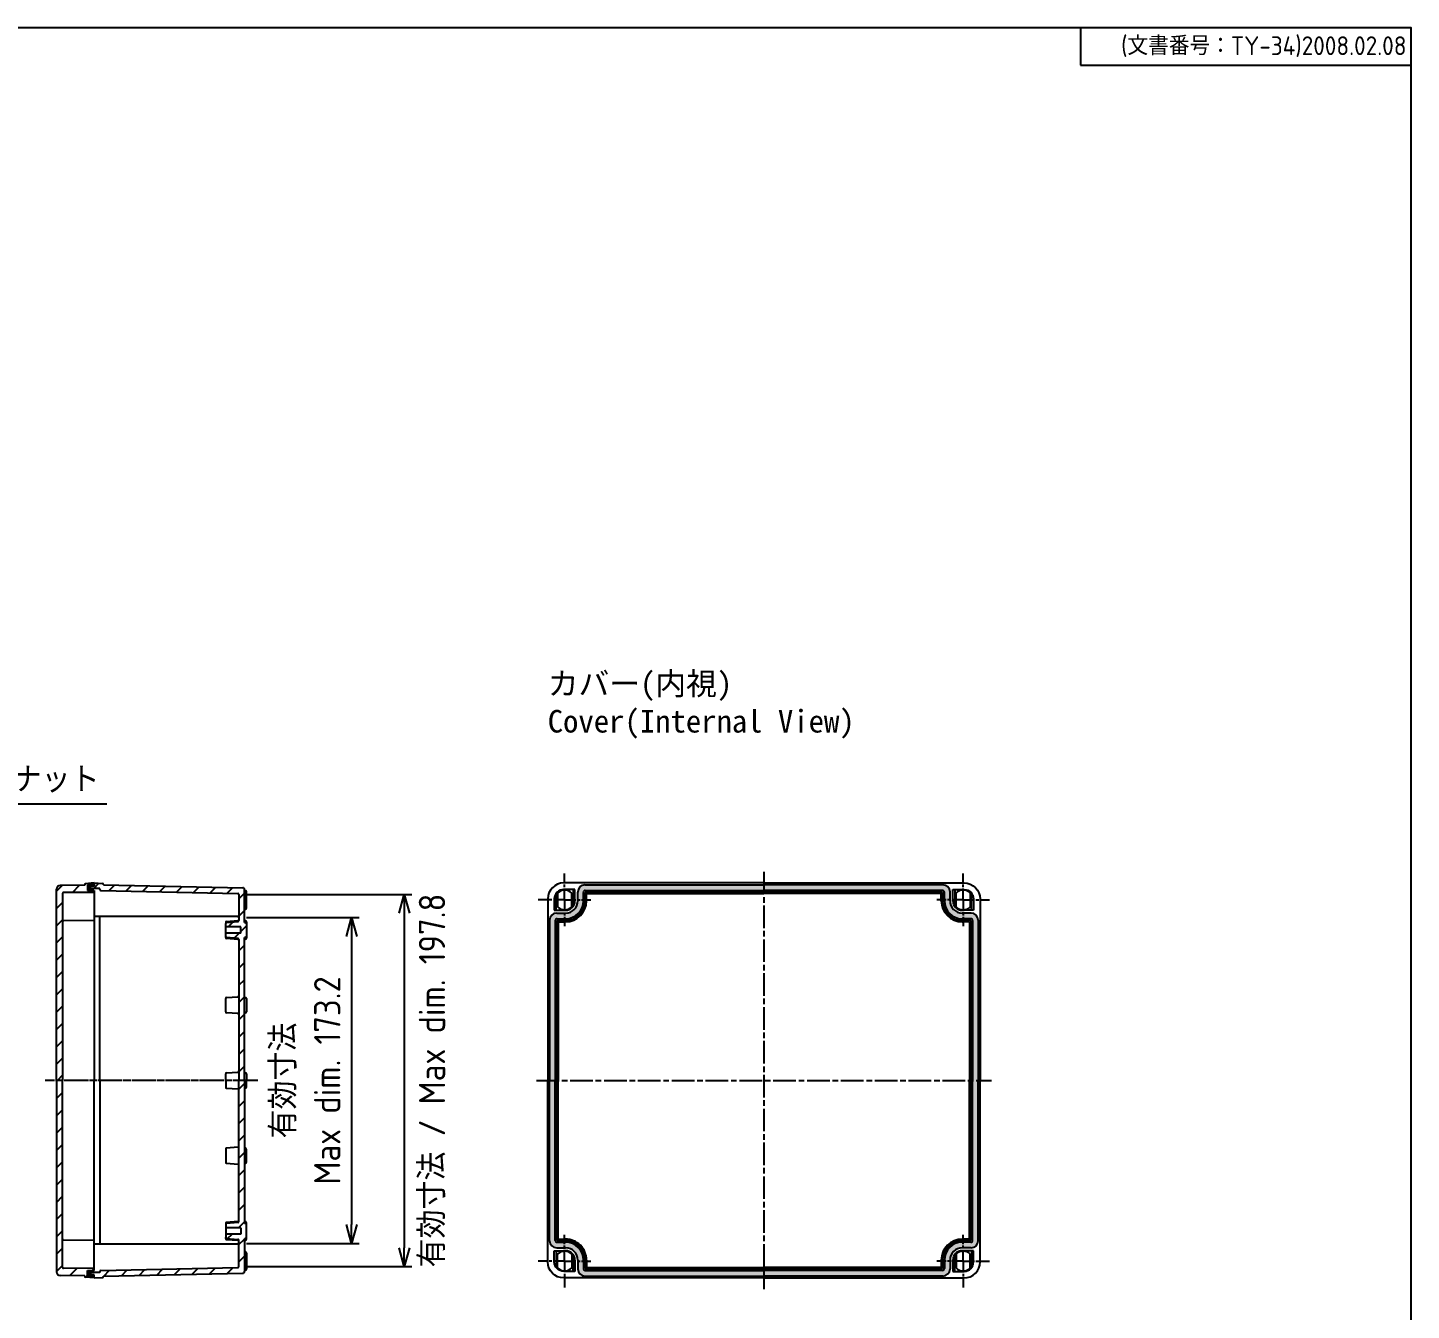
# Model space of a CAD drawing. Header units: millimetres. Extents: x 0 to 3249, y 0 to 1120.
# Drawn here: x 2513 to 3249, y 438 to 1120 of the extents above; entities that cross this region are included whole.
import ezdxf

# ---------------------------------------------------------------- set-up
doc = ezdxf.new("R2010")
doc.units = ezdxf.units.MM
doc.linetypes.add('AM_ISO08W050', pattern=[18, 12, -1.5, 3, -1.5])
doc.linetypes.add('AM_ISO08W050x2', pattern=[9, 6, -0.75, 1.5, -0.75])
for name, color, linetype, lineweight in [('AM_5', 3, 'Continuous', 25), ('AM_7', 4, 'AM_ISO08W050', 25), ('AM_8', 1, 'Continuous', 25), ('ｶﾞｽｹｯﾄ', 5, 'Continuous', 25), ('ﾄｯﾌﾟｶﾊﾞｰ', 7, 'Continuous', 25), ('ﾎﾞﾃﾞｨｰ', 2, 'Continuous', 25)]:
    doc.layers.add(name, color=color, linetype=linetype, lineweight=lineweight)
doc.styles.get("Standard").update_dxf_attribs({"font": 'ISOCP.SHX', "bigfont": 'EXTFONT.SHX'})
doc.dimstyles.new('AM_ISO$0', dxfattribs={"dimtxt": 3.5, "dimasz": 2.5, "dimexe": 1, "dimexo": 1, "dimgap": 1.5, "dimtad": 1, "dimdsep": 46, "dimtxsty": 'Standard', "dimblk": 'OPEN30', "dimcen": 0, "dimclrd": 3, "dimclre": 3, "dimclrt": 2, "dimadec": 0, "dimazin": 2, "dimtp": 0.1, "dimtm": 0.1, "dimtfac": 0.71, "dimtmove": 0, "dimatfit": 3, "dimldrblk": 'OPEN30', "dimfxl": 0, "dimlwd": -1, "dimlwe": -1, "dimarcsym": 0})
doc.dimstyles.new('AM_ISO$3', dxfattribs={"dimtxt": 3.5, "dimasz": 2.5, "dimexe": 1, "dimexo": 1, "dimgap": 1.5, "dimtad": 1, "dimtoh": 1, "dimdsep": 46, "dimtxsty": 'Standard', "dimblk": 'OPEN30', "dimcen": 0, "dimclrd": 3, "dimclre": 3, "dimclrt": 2, "dimadec": 0, "dimazin": 2, "dimtp": 0.1, "dimtm": 0.1, "dimtfac": 0.71, "dimtofl": 0, "dimtmove": 0, "dimatfit": 0, "dimldrblk": 'OPEN30', "dimfxl": 0, "dimlwd": -1, "dimlwe": -1, "dimarcsym": 0})
pattern_1 = [(45, (-0.2999999999997272, -19.99999999998715), (-4.59619407771256, 4.59619407771256), [])]

# ---------------------------------------------------------------- blocks, each defined once
blk = doc.blocks.new('_Open30')
at = {"color": 0, "linetype": 'ByBlock', "lineweight": -2}
for p, q in [((-1, 0.26794919), (0, 0)), ((0, 0), (-1, -0.26794919)), ((0, 0), (-1, 0))]:
    blk.add_line(p, q, dxfattribs=at)
blk = doc.blocks.new('*D70')
at = {"layer": 'AM_5', "color": 3, "transparency": 16777216}
for p, q in [((2629.300000000004, 646.8585850114262), (2689.300000000007, 646.8585850114262)), ((2685.300000000007, 636.8585850114262), (2685.300000000007, 483.6585850114211)), ((2629.300000000052, 473.6585850114211), (2689.300000000007, 473.6585850114211))]:
    blk.add_line(p, q, dxfattribs=at)
at = {"layer": 'Defpoints', "color": 0, "transparency": 16777216}
for p in [(2625.300000000004, 646.8585850114262), (2625.300000000052, 473.6585850114211), (2685.300000000007, 473.6585850114211)]:
    blk.add_point(p, dxfattribs=at)
at = {"layer": 'AM_5', "color": 3, "transparency": 16777216, "xscale": 10, "yscale": 10, "zscale": 10}
for p, rotation in [((2685.300000000007, 646.8585850114262), 90), ((2685.300000000007, 473.6585850114211), 270)]:
    blk.add_blockref('_Open30', p, dxfattribs=dict(at, rotation=rotation))
at = {"layer": 'AM_5', "color": 2, "transparency": 16777216, "insert": (2660.631955380584, 560.2585850114228), "char_height": 14, "attachment_point": 5, "rotation": 90}
blk.add_mtext('有効寸法\\PMax dim. 173.2', dxfattribs=at)
blk = doc.blocks.new('*D71')
at = {"layer": 'AM_5', "color": 3, "transparency": 16777216}
for p, q in [((2629.300000000005, 659.1800897730678), (2717.300000000009, 659.1800897730678)), ((2713.300000000009, 649.1800897730678), (2713.300000000009, 471.3370802497794)), ((2629.300000000059, 461.3370802497794), (2717.300000000009, 461.3370802497794))]:
    blk.add_line(p, q, dxfattribs=at)
at = {"layer": 'Defpoints', "color": 0, "transparency": 16777216}
for p in [(2625.300000000005, 659.1800897730678), (2625.300000000059, 461.3370802497794), (2713.300000000009, 461.3370802497794)]:
    blk.add_point(p, dxfattribs=at)
at = {"layer": 'AM_5', "color": 3, "transparency": 16777216, "xscale": 10, "yscale": 10, "zscale": 10}
for p, rotation in [((2713.300000000009, 659.1800897730678), 90), ((2713.300000000009, 461.3370802497794), 270)]:
    blk.add_blockref('_Open30', p, dxfattribs=dict(at, rotation=rotation))
at = {"layer": 'AM_5', "color": 2, "transparency": 16777216, "insert": (2728.08524935032, 560.2585088647885), "char_height": 14, "attachment_point": 5, "rotation": 90}
blk.add_mtext('有効寸法 / Max dim. 197.8', dxfattribs=at)
blk = doc.blocks.new('*D73')
at = {"layer": 'AM_5', "color": 3, "transparency": 16777216}
for p, q in [((2348.864126256206, 650.88994477084), (2378.41014086189, 707.2585850113971)), ((2378.41014086189, 707.2585850113971), (2554.976807528556, 707.2585850113971))]:
    blk.add_line(p, q, dxfattribs=at)
at = {"layer": 'Defpoints', "color": 0, "transparency": 16777216}
for p in [(2344.221641825715, 642.0328945670392), (2342.364648053521, 638.4900744855238)]:
    blk.add_point(p, dxfattribs=at)
at = {"layer": 'AM_5', "color": 3, "transparency": 16777216, "xscale": 10, "yscale": 10, "zscale": 10, "rotation": 242.3384065865701}
blk.add_blockref('_Open30', (2344.221641825715, 642.0328945670392), dxfattribs=at)
at = {"layer": 'AM_5', "color": 2, "transparency": 16777216, "insert": (2469.693474195225, 720.2585850113971), "char_height": 14, "attachment_point": 5}
blk.add_mtext('4-M4インサートナット', dxfattribs=at)
blk = doc.blocks.new('TK-A3')
for p, q in [((359, 280), (359, 275)), ((359, 275), (403, 275))]:
    blk.add_line(p, q)
blk.add_lwpolyline([(0, 0), (403, 0), (403, 280), (0, 280.0000000000001)], close=True)
at = {"insert": (402.3592953827349, 276.108542987227), "char_height": 2.5, "width": 43.07840397728299, "attachment_point": 9}
blk.add_mtext('(文書番号：TY-34)2008.02.08', dxfattribs=at)

msp = doc.modelspace()

# ---------------------------------------------------------------- hatches: boundary and pattern name
at = {"layer": 'AM_8'}
h = msp.add_hatch(dxfattribs=at)
h.set_pattern_fill('_U', color=256, scale=6.5, angle=45, style=0, pattern_type=0)
h.set_pattern_definition(pattern_1)
edge = h.paths.add_edge_path()
edge.add_line((2531.500000000003, 560.2585850114262), (2528.300000000003, 560.2585850113946))
edge.add_line((2528.300000000003, 560.2585850113946), (2528.300000000003, 661.9600840496624))
edge.add_arc((2530.300000000003, 661.9600840496624), 2, 90.43386892692058, 180, ccw=False)
edge.add_line((2530.284855262148, 663.9600267080692), (2543.299999999532, 664.05858501141))
edge.add_line((2543.299999999532, 664.05858501141), (2543.300000000751, 664.3566135914273))
edge.add_arc((2543.800000000751, 664.3566135893823), 0.4999999999995453, 95.07960785965929, 179.9999997656604, ccw=False)
edge.add_line((2543.755730105612, 664.8546499097284), (2548.300000000004, 665.2585850114265))
edge.add_line((2548.300000000004, 665.2585850114265), (2548.300000000003, 664.2585850114107))
edge.add_line((2548.300000000003, 664.2585850114107), (2544.799999999062, 664.2585850114101))
edge.add_line((2544.799999999062, 664.2585850114101), (2544.799999999532, 661.2585850114265))
edge.add_line((2544.799999999532, 661.2585850114265), (2548.300000000003, 661.2585850114265))
edge.add_line((2548.300000000003, 661.2585850114265), (2548.300000000003, 660.2585850114265))
edge.add_line((2548.300000000003, 660.2585850114265), (2531.996213815539, 660.1351231877621))
edge.add_arc((2532.000000000003, 659.6351375231604), 0.4999999999999937, 90.43386892694666, 180)
edge.add_line((2531.500000000003, 659.6351375231604), (2531.500000000003, 560.2585850114262))
h = msp.add_hatch(dxfattribs=at)
h.set_pattern_fill('_U', color=256, scale=6.5, angle=45, style=0, pattern_type=0)
h.set_pattern_definition(pattern_1)
edge = h.paths.add_edge_path()
edge.add_line((2625.300000000003, 560.258585011426), (2625.300000000003, 635.2930254097259))
edge.add_arc((2624.800000000004, 635.2930254097262), 0.4999999999990905, 359.999999999974, 445.9143832201458)
edge.add_line((2624.835623524997, 635.7917547596408), (2618.764376475009, 636.2254152632112))
edge.add_arc((2618.800000000002, 636.7241446131254), 0.4999999999987986, 179.9999999998176, 265.914383220143, ccw=False)
edge.add_line((2618.300000000003, 636.724144613127), (2618.300000000003, 638.5585850114262))
edge.add_line((2618.300000000003, 638.5585850114262), (2626.300000000003, 638.5585850114262))
edge.add_line((2626.300000000003, 638.5585850114262), (2626.300000000003, 641.9585850114263))
edge.add_line((2626.300000000003, 641.9585850114263), (2618.300000000003, 641.9585850114263))
edge.add_line((2618.300000000003, 641.9585850114263), (2618.300000000003, 643.7930254097204))
edge.add_arc((2618.800000000012, 643.7930254097176), 0.5000000000086402, 94.0856167809244, 179.9999999996873, ccw=False)
edge.add_line((2618.764376475009, 644.2917547596412), (2624.835623524997, 644.7254152632113))
edge.add_arc((2624.799999999999, 645.2241446131314), 0.500000000005084, 274.0856167804325, 359.9999999994919)
edge.add_line((2625.300000000004, 645.224144613127), (2625.300000000003, 659.1800897730676))
edge.add_arc((2624.800000000003, 659.1800897730676), 0.5, 0, 88.76136532909692)
edge.add_line((2624.810808284702, 659.6799729403996), (2551.789191715303, 661.2588187040521))
edge.add_arc((2551.800000000002, 661.7587018713832), 0.4999999999990535, 179.9999999998567, 268.76136532919884, ccw=False)
edge.add_line((2551.300000000002, 661.7587018713845), (2551.300000000003, 662.3585850114099))
edge.add_line((2551.300000000003, 662.3585850114099), (2546.300000000003, 662.3585850114264))
edge.add_line((2546.300000000003, 662.3585850114264), (2546.300000000003, 663.5585850114267))
edge.add_line((2546.300000000003, 663.5585850114267), (2548.300000000003, 663.5585850114267))
edge.add_line((2548.300000000003, 663.5585850114267), (2548.300000000003, 665.2585850114265))
edge.add_line((2548.300000000003, 665.2585850114265), (2552.8332595048, 664.9563677110585))
edge.add_arc((2552.799999999533, 664.457475132131), 0.4999999999995813, -5.212541509536095e-11, 86.18592516513422, ccw=False)
edge.add_line((2553.299999999532, 664.4574751321305), (2553.299999999532, 664.30858501141))
edge.add_line((2553.299999999532, 664.30858501141), (2627.321616569401, 662.7081176261257))
edge.add_arc((2627.300000000003, 661.7083512914618), 0.999999999999955, 0, 88.76136532912301, ccw=False)
edge.add_line((2628.300000000003, 661.7083512914618), (2628.300000000003, 644.258585011426))
edge.add_line((2628.300000000003, 644.258585011426), (2628.800000000002, 644.2585850114259))
edge.add_arc((2628.800000000001, 643.7585850114241), 0.500000000001819, 2.2151880330056883e-10, 89.99999999984368, ccw=False)
edge.add_line((2629.300000000003, 643.758585011426), (2629.300000000003, 636.7585850114258))
edge.add_arc((2628.800000000003, 636.7585850114257), 0.5, -90, 1.3017142919125035e-11, ccw=False)
edge.add_line((2628.800000000003, 636.2585850114258), (2628.300000000003, 636.258585011426))
edge.add_line((2628.300000000003, 636.258585011426), (2628.300000000003, 560.258585011426))
edge.add_line((2628.300000000003, 560.258585011426), (2625.300000000003, 560.258585011426))
h = msp.add_hatch(dxfattribs=at)
h.set_pattern_fill('_U', color=256, scale=6.5, angle=45, style=0, pattern_type=0)
h.set_pattern_definition(pattern_1)
edge = h.paths.add_edge_path()
edge.add_line((2531.500000000003, 560.258585011368), (2528.300000000003, 560.2585850113978))
edge.add_line((2528.300000000003, 560.2585850113978), (2528.30000000006, 458.55708597313))
edge.add_arc((2530.30000000006, 458.5570859731312), 2, 180.0000000000321, 269.5661310731114)
edge.add_line((2530.284855262206, 456.5571433147244), (2543.29999999959, 456.4585850113909))
edge.add_line((2543.29999999959, 456.4585850113909), (2543.300000000809, 456.1605564313736))
edge.add_arc((2543.800000000809, 456.1605564334188), 0.4999999999995453, 180.0000002343717, 264.9203921403727)
edge.add_line((2543.75573010567, 455.6625201130727), (2548.300000000062, 455.2585850113772))
edge.add_line((2548.300000000063, 455.2585850113772), (2548.300000000061, 456.2585850113931))
edge.add_line((2548.300000000061, 456.2585850113931), (2544.79999999912, 456.2585850113917))
edge.add_line((2544.79999999912, 456.2585850113916), (2544.799999999589, 459.2585850113752))
edge.add_line((2544.799999999589, 459.2585850113752), (2548.300000000059, 459.2585850113771))
edge.add_line((2548.300000000059, 459.2585850113772), (2548.300000000059, 460.2585850113772))
edge.add_line((2548.300000000059, 460.2585850113772), (2531.996213815595, 460.3820468350325))
edge.add_arc((2532.000000000058, 460.8820324996341), 0.4999999999999937, 180.0000000000321, 269.5661310730854, ccw=False)
edge.add_line((2531.500000000058, 460.8820324996339), (2531.500000000003, 560.258585011368))
h = msp.add_hatch(dxfattribs=at)
h.set_pattern_fill('_U', color=256, scale=6.5, angle=45, style=0, pattern_type=0)
h.set_pattern_definition(pattern_1)
edge = h.paths.add_edge_path()
edge.add_line((2625.300000000003, 560.2585850114207), (2625.300000000045, 485.2241446131208))
edge.add_arc((2624.800000000046, 485.2241446131203), 0.4999999999990905, -85.91438322011368, 5.809397407574579e-11, ccw=False)
edge.add_line((2624.835623525039, 484.7254152632057), (2618.764376475052, 484.2917547596319))
edge.add_arc((2618.800000000045, 483.7930254097176), 0.4999999999987986, 94.08561677988907, 180.0000000002144)
edge.add_line((2618.300000000046, 483.7930254097158), (2618.300000000047, 481.9585850114166))
edge.add_line((2618.300000000047, 481.9585850114166), (2626.300000000047, 481.9585850114211))
edge.add_line((2626.300000000047, 481.9585850114211), (2626.300000000049, 478.558585011421))
edge.add_line((2626.300000000049, 478.558585011421), (2618.300000000049, 478.5585850114165))
edge.add_line((2618.300000000049, 478.5585850114165), (2618.30000000005, 476.7241446131225))
edge.add_arc((2618.800000000059, 476.7241446131254), 0.5000000000086402, 180.0000000003447, 265.9143832191077)
edge.add_line((2618.764376475056, 476.2254152632019), (2624.835623525044, 475.7917547596352))
edge.add_arc((2624.800000000046, 475.293025409715), 0.500000000005084, 5.401261660153978e-10, 85.91438321959959, ccw=False)
edge.add_line((2625.300000000051, 475.2930254097197), (2625.300000000058, 461.3370802497791))
edge.add_arc((2624.800000000058, 461.3370802497789), 0.5, 271.23863467093514, 360.00000000003206, ccw=False)
edge.add_line((2624.810808284758, 460.8371970824469), (2551.78919171536, 459.2583513187535))
edge.add_arc((2551.800000000058, 458.7584681514224), 0.4999999999990535, 91.23863467083319, 180.0000000001754)
edge.add_line((2551.300000000059, 458.7584681514209), (2551.30000000006, 458.1585850113954))
edge.add_line((2551.30000000006, 458.1585850113954), (2546.30000000006, 458.1585850113761))
edge.add_line((2546.30000000006, 458.1585850113762), (2546.30000000006, 456.9585850113759))
edge.add_line((2546.300000000061, 456.9585850113759), (2548.300000000061, 456.9585850113771))
edge.add_line((2548.300000000061, 456.9585850113771), (2548.300000000062, 455.2585850113772))
edge.add_line((2548.300000000062, 455.2585850113772), (2552.833259504858, 455.5608023117478))
edge.add_arc((2552.799999999591, 456.0596948906752), 0.4999999999995813, 273.8140748348978, 360.0000000000842)
edge.add_line((2553.29999999959, 456.0596948906759), (2553.29999999959, 456.2085850113965))
edge.add_line((2553.29999999959, 456.2085850113965), (2627.321616569458, 457.8090523967221))
edge.add_arc((2627.30000000006, 458.8088187313861), 0.999999999999955, 271.2386346709091, 360.0000000000321)
edge.add_line((2628.30000000006, 458.8088187313866), (2628.30000000005, 476.2585850114224))
edge.add_line((2628.30000000005, 476.2585850114224), (2628.800000000049, 476.2585850114228))
edge.add_arc((2628.800000000047, 476.7585850114247), 0.500000000001819, 270.0000000001884, 359.9999999998106)
edge.add_line((2629.300000000049, 476.758585011423), (2629.300000000045, 483.7585850114232))
edge.add_arc((2628.800000000046, 483.7585850114231), 0.5, 360.000000000019, 450.0000000000321)
edge.add_line((2628.800000000045, 484.258585011423), (2628.300000000045, 484.2585850114224))
edge.add_line((2628.300000000045, 484.2585850114224), (2628.300000000003, 560.2585850114224))
edge.add_line((2628.300000000003, 560.2585850114224), (2625.300000000003, 560.2585850114207))
at = {"layer": 'ｶﾞｽｹｯﾄ'}
h = msp.add_hatch(color=256, dxfattribs=at)
h.dxf.hatch_style = 1
h.paths.add_polyline_path([(2548.299999999532, 664.2585850114107), (2548.300000000003, 663.5585850114267), (2546.300000000003, 663.5585850114267), (2546.300000000002, 662.3585850114264), (2548.300000000004, 662.3585850114198), (2548.300000000003, 661.2585850114265), (2544.799999999532, 661.2585850114104), (2544.799999999062, 664.2585850114101)])
h = msp.add_hatch(color=256, dxfattribs=at)
edge = h.paths.add_edge_path()
edge.add_line((2805.600000000006, 660.4585850113976), (2805.600000000006, 655.7585850113965))
edge.add_arc((2799.100000000005, 655.7585850113974), 6.500000000000455, 270.00000000000404, 359.999999999992, ccw=False)
edge.add_line((2799.100000000006, 649.258585011397), (2794.400000000006, 649.2585850113969))
edge.add_arc((2794.400000000006, 645.4585850113963), 3.800000000000637, 90.00000000000686, 179.9999999999897)
edge.add_line((2790.600000000006, 645.458585011397), (2790.600000000006, 475.0585850113982))
edge.add_arc((2794.400000000007, 475.0585850113994), 3.800000000001091, 180.0000000000171, 269.9999999999863)
edge.add_line((2794.400000000006, 471.2585850113982), (2799.100000000006, 471.2585850113981))
edge.add_arc((2799.100000000005, 464.7585850113977), 6.500000000000341, 8.526512829121202e-12, 89.99999999999602, ccw=False)
edge.add_line((2805.600000000006, 464.7585850113987), (2805.600000000004, 460.0585850113976))
edge.add_arc((2809.400000000005, 460.0585850113979), 3.800000000000182, 180.0000000000051, 270)
edge.add_line((2809.400000000005, 456.2585850113977), (2999.800000000005, 456.2585850113977))
edge.add_arc((2999.800000000005, 460.0585850113979), 3.800000000000182, 270, 359.9999999999949)
edge.add_line((3003.600000000005, 460.0585850113976), (3003.600000000004, 464.7585850113981))
edge.add_arc((3010.100000000004, 464.7585850113976), 6.500000000000455, 90.00000000000398, 179.999999999996, ccw=False)
edge.add_line((3010.100000000004, 471.2585850113981), (3014.800000000004, 471.2585850113982))
edge.add_arc((3014.800000000003, 475.0585850113994), 3.800000000001148, 270.0000000000138, 359.9999999999828)
edge.add_line((3018.600000000004, 475.0585850113982), (3018.600000000004, 645.458585011397))
edge.add_arc((3014.800000000003, 645.4585850113963), 3.800000000000637, 1.028490945416241e-11, 89.99999999999315)
edge.add_line((3014.800000000004, 649.2585850113969), (3010.100000000004, 649.258585011397))
edge.add_arc((3010.100000000004, 655.7585850113974), 6.500000000000341, 180.000000000008, 269.99999999999596, ccw=False)
edge.add_line((3003.600000000004, 655.7585850113965), (3003.600000000004, 660.4585850113976))
edge.add_arc((2999.800000000007, 660.4585850114004), 3.799999999996999, 359.9999999999589, 450.0000000000205)
edge.add_line((2999.800000000005, 664.2585850113975), (2809.400000000005, 664.2585850113975))
edge.add_arc((2809.400000000003, 660.4585850114004), 3.799999999997112, 89.99999999997942, 180.0000000000412)
edge = h.paths.add_edge_path(flags=16)
edge.add_line((3000.600000000004, 660.2585850113976), (3000.600000000004, 655.7585850113971))
edge.add_arc((3010.100000000004, 655.7585850113967), 9.499999999999545, 179.9999999999972, 270.0000000000027)
edge.add_line((3010.100000000004, 646.2585850113971), (3014.600000000004, 646.2585850113971))
edge.add_arc((3014.600000000005, 645.2585850113976), 0.9999999999995453, -2.609112925711088e-11, 90.00000000002609, ccw=False)
edge.add_line((3015.600000000004, 645.2585850113971), (3015.600000000005, 475.2585850113981))
edge.add_arc((3014.600000000005, 475.2585850113981), 1, -90.00000000002598, 0, ccw=False)
edge.add_line((3014.600000000004, 474.2585850113981), (3010.100000000004, 474.2585850113981))
edge.add_arc((3010.100000000004, 464.7585850113985), 9.499999999999602, 89.99999999999727, 180.0000000000024)
edge.add_line((3000.600000000004, 464.7585850113981), (3000.600000000004, 460.2585850113976))
edge.add_arc((2999.600000000004, 460.2585850113976), 1, -90, 0, ccw=False)
edge.add_line((2999.600000000004, 459.2585850113976), (2809.600000000006, 459.2585850113976))
edge.add_arc((2809.600000000006, 460.2585850113976), 1, 180, 270, ccw=False)
edge.add_line((2808.600000000006, 460.2585850113976), (2808.600000000006, 464.7585850113981))
edge.add_arc((2799.100000000006, 464.7585850113985), 9.499999999999545, 359.9999999999973, 450.0000000000027)
edge.add_line((2799.100000000006, 474.258585011398), (2794.600000000005, 474.2585850113981))
edge.add_arc((2794.600000000006, 475.2585850113994), 1.000000000001364, 180.0000000000782, 269.99999999997397, ccw=False)
edge.add_line((2793.600000000004, 475.2585850113981), (2793.600000000004, 645.2585850113971))
edge.add_arc((2794.600000000006, 645.2585850113958), 1.000000000001364, 90.00000000002609, 179.9999999999218, ccw=False)
edge.add_line((2794.600000000005, 646.2585850113971), (2799.100000000006, 646.2585850113971))
edge.add_arc((2799.100000000006, 655.7585850113968), 9.499999999999659, 269.9999999999972, 360.000000000002)
edge.add_line((2808.600000000006, 655.7585850113971), (2808.600000000006, 660.2585850113976))
edge.add_arc((2809.600000000006, 660.2585850113976), 1, 90, 180, ccw=False)
edge.add_line((2809.600000000006, 661.2585850113976), (2999.600000000004, 661.2585850113976))
edge.add_arc((2999.600000000003, 660.2585850113962), 1.000000000001364, 7.821654435247183e-11, 89.99999999994787, ccw=False)
h = msp.add_hatch(color=256, dxfattribs=at)
h.dxf.hatch_style = 1
h.paths.add_polyline_path([(2548.29999999959, 456.2585850113931), (2548.300000000061, 456.9585850113771), (2546.300000000061, 456.9585850113759), (2546.300000000058, 458.1585850113762), (2548.300000000061, 458.1585850113839), (2548.300000000059, 459.2585850113772), (2544.799999999589, 459.2585850113912), (2544.79999999912, 456.2585850113916)])

# ---------------------------------------------------------------- linework, layer by layer
at = {"layer": 'AM_7', "linetype": 'AM_ISO08W050x2'}
for p, q in [((2798.600000000005, 656.2585850113976), (2798.600000000005, 670.2585850113976)), ((3010.600000000005, 656.2585850113976), (3010.600000000005, 670.2585850113976)), ((2798.600000000005, 656.2585850113976), (2784.600000000005, 656.2585850113976)), ((2798.600000000005, 656.2585850113976), (2812.600000000005, 656.2585850113976)), ((2798.600000000005, 656.2585850113976), (2798.600000000005, 642.2585850113976)), ((3010.600000000005, 656.2585850113976), (2996.600000000005, 656.2585850113976)), ((3010.600000000005, 656.2585850113976), (3024.600000000005, 656.2585850113976)), ((3010.600000000005, 656.2585850113976), (3010.600000000005, 642.2585850113976)), ((2798.600000000005, 464.2585850113976), (2798.600000000005, 478.2585850113976)), ((3010.600000000005, 464.2585850113976), (3010.600000000005, 478.2585850113976)), ((2798.600000000005, 464.2585850113976), (2784.600000000005, 464.2585850113976)), ((2798.600000000005, 464.2585850113976), (2812.600000000005, 464.2585850113976)), ((2798.600000000005, 464.2585850113976), (2798.600000000005, 450.2585850113976)), ((3010.600000000005, 464.2585850113976), (2996.600000000005, 464.2585850113976)), ((3010.600000000005, 464.2585850113976), (3010.600000000005, 450.2585850113976)), ((3010.600000000005, 464.2585850113976), (3024.600000000005, 464.2585850113976))]:
    msp.add_line(p, q, dxfattribs=at)
at = {"layer": 'AM_7'}
for p, q in [((2904.600000000005, 671.2585850113976), (2904.600000000005, 449.2585850113976)), ((2634.300000000003, 560.2585850114262), (2522.300000000003, 560.2585850114262)), ((2635.300000000003, 560.2585850114262), (2522.300000000003, 560.2585850114262)), ((2783.600000000005, 560.2585850113976), (3025.600000000005, 560.2585850113976))]:
    msp.add_line(p, q, dxfattribs=at)
at = {"layer": 'ﾄｯﾌﾟｶﾊﾞｰ'}
for p, q in [((2543.299999999532, 664.05858501141), (2530.284855262148, 663.9600267080692)), ((2543.300000000751, 664.3566135893818), (2543.299999999532, 664.05858501141)), ((2548.300000000004, 665.2585850114265), (2543.755730105612, 664.8546499097284)), ((2548.299999999532, 664.2585850114107), (2544.799999999062, 664.2585850114101)), ((2544.799999999532, 664.2585850114102), (2544.799999999532, 661.2585850114265)), ((2548.300000000003, 665.2585850114265), (2548.300000000002, 664.2585850114107)), ((2809.400000000005, 664.2585850113975), (2904.600000000004, 664.2585850113974)), ((2999.800000000005, 664.2585850113975), (2904.600000000006, 664.2585850113974)), ((2528.300000000003, 560.2585850114262), (2528.300000000003, 661.9600840496624)), ((2531.500000000003, 659.6351375231604), (2531.500000000003, 560.2585850114262)), ((2548.300000000003, 660.258585011414), (2531.996213815539, 660.1351231877621)), ((2544.799999999532, 661.2585850114265), (2548.300000000003, 661.2585850114265)), ((2548.300000000003, 661.2585850114265), (2548.300000000003, 560.2585850114262)), ((2794.100000000005, 650.7585850113971), (2794.100000000005, 659.7585850113976)), ((2794.850000000005, 659.9328196255723), (2794.850000000005, 652.584350397223)), ((2802.350000000005, 652.584350397223), (2802.350000000005, 659.9328196255723)), ((2803.100000000005, 661.7585850113973), (2803.100000000005, 652.7585850113961)), ((2804.100000000006, 655.7585850113971), (2804.100000000006, 661.7585850113971)), ((2805.600000000006, 655.7585850113971), (2805.600000000006, 660.4585850113976)), ((2808.600000000006, 655.7585850113971), (2808.600000000006, 660.2585850113976)), ((2809.600000000006, 661.2585850113976), (2904.600000000005, 661.2585850113976)), ((2809.600000000005, 660.2585850113975), (2904.600000000005, 660.2585850113976)), ((2809.600000000006, 655.7585850113971), (2809.600000000006, 660.2585850113976)), ((2810.225719264068, 659.6328657473357), (2904.600000000005, 659.6328657473357)), ((2810.225719264068, 655.7585850113971), (2810.225719264068, 659.6328657473357)), ((2999.600000000004, 661.2585850113976), (2904.600000000005, 661.2585850113976)), ((2999.600000000004, 660.2585850113975), (2904.600000000005, 660.2585850113976)), ((2998.974280735942, 659.6328657473357), (2904.600000000005, 659.6328657473357)), ((2998.974280735942, 655.7585850113971), (2998.974280735942, 659.6328657473357)), ((2999.600000000004, 655.7585850113971), (2999.600000000004, 660.2585850113976)), ((3000.600000000004, 655.7585850113971), (3000.600000000004, 660.2585850113976)), ((3003.600000000004, 655.7585850113971), (3003.600000000004, 660.4585850113976)), ((3005.100000000004, 655.7585850113971), (3005.100000000004, 661.7585850113971)), ((3006.100000000005, 661.7585850113973), (3006.100000000005, 652.7585850113961)), ((3006.850000000005, 652.584350397223), (3006.850000000005, 659.9328196255723)), ((3014.350000000005, 659.9328196255723), (3014.350000000005, 652.584350397223)), ((3015.100000000005, 650.7585850113971), (3015.100000000005, 659.7585850113976)), ((2793.100000000005, 650.7585850113971), (2799.100000000006, 650.7585850113971)), ((2794.400000000006, 649.258585011397), (2799.100000000006, 649.2585850113971)), ((3016.100000000005, 650.7585850113971), (3010.100000000004, 650.7585850113971)), ((3014.800000000004, 649.258585011397), (3010.100000000004, 649.2585850113971)), ((2548.300000000003, 645.25858501141), (2531.996213815539, 645.1351231877582)), ((2790.600000000006, 645.458585011397), (2790.600000000006, 560.2585850113971)), ((2793.600000000005, 645.2585850113971), (2793.600000000005, 560.2585850113971)), ((2794.600000000005, 646.2585850113971), (2799.100000000006, 646.2585850113971)), ((2794.600000000005, 645.2585850113971), (2794.600000000005, 560.2585850113971)), ((2794.600000000006, 645.2585850113971), (2799.100000000006, 645.2585850113971)), ((2795.225719264067, 644.6328657473352), (2799.100000000006, 644.6328657473352)), ((2795.225719264067, 644.6328657473352), (2795.225719264067, 560.2585850113971)), ((3014.600000000004, 646.2585850113971), (3010.100000000004, 646.2585850113971)), ((3014.600000000004, 645.2585850113971), (3010.100000000004, 645.2585850113971)), ((3013.974280735943, 644.6328657473352), (3010.100000000004, 644.6328657473352)), ((3013.974280735943, 644.6328657473352), (3013.974280735943, 560.2585850113971)), ((3014.600000000005, 645.2585850113971), (3014.600000000005, 560.2585850113971)), ((3015.600000000005, 645.2585850113971), (3015.600000000005, 560.2585850113971)), ((3018.600000000004, 645.458585011397), (3018.600000000004, 560.2585850113971)), ((2528.300000000003, 560.2585850113662), (2528.30000000006, 458.55708597313)), ((2531.500000000058, 460.8820324996339), (2531.500000000003, 560.258585011368)), ((2548.300000000059, 459.2585850113772), (2548.300000000003, 560.2585850113775)), ((2790.600000000006, 475.0585850113982), (2790.600000000006, 560.258585011398)), ((2793.600000000005, 475.2585850113981), (2793.600000000005, 560.258585011398)), ((2794.600000000005, 475.2585850113981), (2794.600000000005, 560.258585011398)), ((2795.225719264067, 475.88430427546), (2795.225719264067, 560.258585011398)), ((3013.974280735943, 475.88430427546), (3013.974280735943, 560.258585011398)), ((3014.600000000005, 475.2585850113981), (3014.600000000005, 560.258585011398)), ((3015.600000000005, 475.2585850113981), (3015.600000000005, 560.258585011398)), ((3018.600000000004, 475.0585850113982), (3018.600000000004, 560.258585011398)), ((2548.30000000005, 475.2585850113937), (2531.996213815586, 475.3820468350364)), ((2794.400000000006, 471.2585850113982), (2799.100000000006, 471.2585850113981)), ((2794.600000000006, 475.2585850113981), (2799.100000000006, 475.2585850113981)), ((2794.600000000005, 474.2585850113981), (2799.100000000006, 474.2585850113981)), ((2795.225719264067, 475.88430427546), (2799.100000000006, 475.88430427546)), ((3013.974280735943, 475.88430427546), (3010.100000000004, 475.88430427546)), ((3014.600000000004, 475.2585850113981), (3010.100000000004, 475.2585850113981)), ((3014.600000000004, 474.2585850113981), (3010.100000000004, 474.2585850113981)), ((3014.800000000004, 471.2585850113982), (3010.100000000004, 471.2585850113981)), ((2793.100000000005, 469.7585850113981), (2799.100000000006, 469.7585850113981)), ((2794.100000000005, 469.7585850113981), (2794.100000000005, 460.7585850113976)), ((2794.850000000005, 460.5843503972229), (2794.850000000005, 467.9328196255722)), ((2802.350000000005, 467.9328196255722), (2802.350000000005, 460.5843503972229)), ((2803.100000000005, 458.7585850113979), (2803.100000000005, 467.7585850113991)), ((2804.100000000006, 464.7585850113981), (2804.100000000006, 458.7585850113981)), ((2805.600000000006, 464.7585850113981), (2805.600000000006, 460.0585850113976)), ((2808.600000000006, 464.7585850113981), (2808.600000000006, 460.2585850113976)), ((2809.600000000006, 464.7585850113981), (2809.600000000006, 460.2585850113976)), ((2810.225719264068, 464.7585850113981), (2810.225719264068, 460.8843042754595)), ((2998.974280735942, 464.7585850113981), (2998.974280735942, 460.8843042754595)), ((2999.600000000004, 464.7585850113981), (2999.600000000004, 460.2585850113976)), ((3000.600000000004, 464.7585850113981), (3000.600000000004, 460.2585850113976)), ((3003.600000000004, 464.7585850113981), (3003.600000000004, 460.0585850113976)), ((3005.100000000004, 464.7585850113981), (3005.100000000004, 458.7585850113981)), ((3006.100000000005, 458.7585850113979), (3006.100000000005, 467.7585850113991)), ((3006.850000000005, 467.9328196255722), (3006.850000000005, 460.5843503972229)), ((3016.100000000005, 469.7585850113981), (3010.100000000004, 469.7585850113981)), ((3014.350000000005, 460.5843503972229), (3014.350000000005, 467.9328196255722)), ((3015.100000000005, 469.7585850113981), (3015.100000000005, 460.7585850113976)), ((2543.29999999959, 456.4585850113909), (2530.284855262206, 456.5571433147244)), ((2548.300000000059, 460.2585850113898), (2531.996213815595, 460.3820468350324)), ((2543.30000000081, 456.1605564334191), (2543.29999999959, 456.4585850113909)), ((2544.799999999589, 459.2585850113752), (2548.300000000059, 459.2585850113772)), ((2544.79999999959, 456.2585850113915), (2544.799999999589, 459.2585850113752)), ((2809.600000000005, 460.2585850113977), (2904.600000000005, 460.2585850113976)), ((2809.600000000006, 459.2585850113976), (2904.600000000005, 459.2585850113976)), ((2810.225719264068, 460.8843042754595), (2904.600000000005, 460.8843042754595)), ((2998.974280735942, 460.8843042754595), (2904.600000000005, 460.8843042754595)), ((2999.600000000004, 460.2585850113977), (2904.600000000005, 460.2585850113976)), ((2999.600000000004, 459.2585850113976), (2904.600000000005, 459.2585850113976)), ((2548.300000000063, 455.2585850113772), (2543.75573010567, 455.6625201130727)), ((2548.29999999959, 456.2585850113931), (2544.79999999912, 456.2585850113916)), ((2548.300000000062, 455.2585850113772), (2548.300000000061, 456.2585850113931)), ((2809.400000000005, 456.2585850113977), (2904.600000000004, 456.2585850113978)), ((2999.800000000005, 456.2585850113977), (2904.600000000006, 456.2585850113978))]:
    msp.add_line(p, q, dxfattribs=at)
for points in [[(2904.600000000005, 665.2585850113976), (2798.100000000005, 665.2585850113976, 0.414213562373095), (2789.600000000005, 656.7585850113976), (2789.600000000005, 560.2585850113971)], [(2904.600000000005, 665.2585850113976), (3011.100000000005, 665.2585850113976, -0.414213562373095), (3019.600000000005, 656.7585850113976), (3019.600000000005, 560.2585850113971)], [(2804.100000000006, 661.7585850113971), (2798.100000000005, 661.7585850113976, 0.4142135623730951), (2793.100000000005, 656.7585850113976), (2793.100000000005, 650.7585850113971)], [(3005.100000000004, 661.7585850113971), (3011.100000000005, 661.7585850113976, -0.4142135623730951), (3016.100000000005, 656.7585850113976), (3016.100000000005, 650.7585850113971)], [(2904.600000000005, 455.2585850113976), (2798.100000000005, 455.2585850113976, -0.414213562373095), (2789.600000000005, 463.7585850113976), (2789.600000000005, 560.258585011398)], [(2904.600000000005, 455.2585850113976), (3011.100000000005, 455.2585850113976, 0.414213562373095), (3019.600000000005, 463.7585850113976), (3019.600000000005, 560.258585011398)], [(2804.100000000006, 458.7585850113981), (2798.100000000005, 458.7585850113976, -0.4142135623730951), (2793.100000000005, 463.7585850113976), (2793.100000000005, 469.7585850113981)], [(3005.100000000004, 458.7585850113981), (3011.100000000005, 458.7585850113976, 0.4142135623730951), (3016.100000000005, 463.7585850113976), (3016.100000000005, 469.7585850113981)]]:
    msp.add_lwpolyline(points, format="xyb", dxfattribs=at)
for centre, radius, start, end in [((2530.300000000003, 661.9600840496624), 2, 90.433868926923, 180), ((2543.800000000751, 664.3566135893818), 0.5, 95.0796078596925, 180), ((2809.400000000005, 660.4585850113976), 3.8, 90, 180), ((2999.800000000005, 660.4585850113976), 3.8, 0, 90), ((2532.000000000003, 659.6351375231604), 0.5, 90.43386892692284, 180), ((2798.600000000005, 656.2585850113976), 5.25, 44.41530859720871, 135.5846914027913), ((2799.100000000006, 655.7585850113971), 5, 270, 0), ((2799.100000000006, 655.7585850113971), 6.5, 270, 0), ((2799.100000000006, 655.7585850113971), 9.5, 270, 0), ((2799.100000000006, 655.7585850113971), 10.5, 270, 0), ((2799.100000000006, 655.7585850113971), 11.1257192640619, 270, 0), ((2809.600000000006, 660.2585850113976), 1, 90, 180), ((3010.100000000004, 655.7585850113971), 11.1257192640619, 180, 270), ((2999.600000000004, 660.2585850113976), 1, 0, 90), ((3010.100000000004, 655.7585850113971), 10.5, 180, 270), ((3010.100000000004, 655.7585850113971), 9.5, 180, 270), ((3010.100000000004, 655.7585850113971), 6.5, 180, 270), ((3010.100000000004, 655.7585850113971), 5, 180, 270), ((3010.600000000005, 656.2585850113976), 5.25, 44.41530859719325, 135.5846914028068), ((2794.400000000006, 645.458585011397), 3.8, 90, 180), ((2798.600000000005, 656.2585850113976), 5.25, 224.4153085972087, 315.5846914027913), ((3010.600000000005, 656.2585850113976), 5.25, 224.4153085971931, 315.5846914028068), ((3014.800000000004, 645.458585011397), 3.8, 0, 90), ((2532.000000000003, 644.6351375231565), 0.5, 90.4338689269206, 180), ((2794.600000000005, 645.2585850113971), 1, 90, 180), ((3014.600000000004, 645.2585850113971), 1, 0, 90), ((2532.00000000005, 475.8820324996381), 0.5, 180.0000000000261, 269.5661310731114), ((2794.400000000006, 475.0585850113982), 3.8, 180, 270), ((2794.600000000005, 475.2585850113981), 1, 180, 270), ((2799.100000000006, 464.7585850113981), 11.1257192640619, 0, 90.00000000000001), ((2799.100000000006, 464.7585850113981), 10.5, 0, 90), ((2799.100000000006, 464.7585850113981), 9.5, 0, 90), ((2799.100000000006, 464.7585850113981), 6.5, 0, 90), ((3010.100000000004, 464.7585850113981), 11.1257192640619, 90.00000000000001, 180), ((3010.100000000004, 464.7585850113981), 10.5, 90.00000000000001, 180), ((3010.100000000004, 464.7585850113981), 9.5, 90.00000000000001, 180), ((3010.100000000004, 464.7585850113981), 6.5, 90.00000000000001, 180), ((3014.600000000004, 475.2585850113981), 1, 270, 0), ((3014.800000000004, 475.0585850113982), 3.8, 270, 0), ((2798.600000000005, 464.2585850113976), 5.25, 44.41530859720785, 135.5846914027921), ((2799.100000000006, 464.7585850113981), 5, 0, 90), ((3010.100000000004, 464.7585850113981), 5, 90.00000000000001, 180), ((3010.600000000005, 464.2585850113976), 5.25, 44.41530859719155, 135.5846914028085), ((2530.30000000006, 458.5570859731312), 2, 180.0000000000261, 269.566131073109), ((2532.000000000058, 460.8820324996341), 0.5, 180.0000000000261, 269.5661310731092), ((2798.600000000005, 464.2585850113976), 5.25, 224.4153085972079, 315.5846914027921), ((2809.400000000005, 460.0585850113976), 3.8, 180, 270), ((2809.600000000006, 460.2585850113976), 1, 180, 270), ((2999.600000000004, 460.2585850113976), 1, 270, 0), ((2999.800000000005, 460.0585850113976), 3.8, 270, 0), ((3010.600000000005, 464.2585850113976), 5.25, 224.4153085971915, 315.5846914028085), ((2543.80000000081, 456.1605564334193), 0.5, 180.0000000000261, 264.9203921403395)]:
    msp.add_arc(centre, radius, start, end, dxfattribs=at)
at = {"layer": 'ﾎﾞﾃﾞｨｰ'}
for p, q in [((2548.300000000003, 663.5585850114267), (2546.300000000003, 663.5585850114267)), ((2546.300000000003, 662.3585850114264), (2546.300000000003, 663.5585850114267)), ((2548.300000000003, 665.2585850114265), (2548.300000000003, 663.5585850114267)), ((2548.300000000003, 665.2585850114265), (2552.8332595048, 664.9563677110585)), ((2553.299999999532, 664.4574751321305), (2553.299999999532, 664.30858501141)), ((2553.299999999532, 664.30858501141), (2627.321616569401, 662.7081176261257)), ((2551.300000000003, 662.3585850114099), (2546.300000000002, 662.3585850114264)), ((2551.300000000002, 661.7587018713845), (2551.300000000003, 662.3585850114099)), ((2551.789191715303, 661.2588187040521), (2624.810808284702, 659.6799729403996)), ((2625.300000000003, 659.1800897730676), (2625.300000000003, 645.224144613127)), ((2628.300000000003, 644.258585011426), (2628.300000000003, 661.7083512914618)), ((2628.300000000003, 661.1585850114266), (2628.800000000003, 661.1585850114266)), ((2629.300000000002, 651.8585850114264), (2629.300000000003, 660.6585850114266)), ((2628.300000000003, 651.3585850114264), (2628.800000000003, 651.3585850114264)), ((2624.800000000003, 647.3585850114259), (2548.300000000003, 647.3585850114259)), ((2551.300000000003, 560.2585850114262), (2551.300000000002, 647.3585850114259)), ((2618.300000000003, 644.2930254097255), (2618.300000000003, 643.7930254097255)), ((2618.300000000003, 636.724144613127), (2618.300000000003, 643.7930254097255)), ((2626.300000000003, 641.9585850114263), (2618.300000000003, 641.9585850114263)), ((2618.764376475009, 644.7917547596412), (2624.835623524997, 645.2254152632117)), ((2618.764376475009, 644.2917547596408), (2624.835623524997, 644.7254152632113)), ((2626.300000000003, 638.5585850114262), (2626.300000000003, 641.9585850114263)), ((2628.800000000003, 645.1585850114261), (2628.300000000003, 645.1585850114261)), ((2628.300000000003, 644.258585011426), (2628.800000000003, 644.258585011426)), ((2629.300000000003, 644.6585850114261), (2629.300000000003, 635.8585850114264)), ((2629.300000000003, 643.758585011426), (2629.300000000003, 636.758585011426)), ((2626.300000000003, 638.5585850114262), (2618.300000000003, 638.5585850114262)), ((2618.300000000003, 636.224144613127), (2618.300000000003, 636.724144613127)), ((2624.835623524997, 635.7917547596408), (2618.764376475009, 636.2254152632113)), ((2624.835623524997, 635.2917547596412), (2618.764376475009, 635.7254152632117)), ((2625.300000000003, 635.2930254097255), (2625.300000000003, 560.2585850114262)), ((2628.300000000003, 560.2585850114262), (2628.300000000003, 636.258585011426)), ((2628.800000000003, 636.258585011426), (2628.300000000003, 636.258585011426)), ((2628.800000000003, 635.3585850114264), (2628.300000000003, 635.3585850114264)), ((2618.300000000003, 596.7241446131268), (2618.300000000003, 603.7930254097257)), ((2618.764376475009, 604.291754759641), (2624.835623524997, 604.7254152632115)), ((2628.300000000003, 604.2585850114262), (2628.800000000003, 604.2585850114262)), ((2629.300000000003, 603.7585850114262), (2629.300000000003, 596.7585850114262)), ((2624.835623524997, 595.791754759641), (2618.764376475009, 596.2254152632115)), ((2628.800000000003, 596.2585850114262), (2628.300000000003, 596.2585850114262)), ((2551.300000000003, 560.2585850113791), (2551.300000000051, 473.1585850113794)), ((2618.300000000003, 560.2585850114262), (2618.300000000003, 563.7930254097257)), ((2618.300000000003, 560.2585850114166), (2618.300000000005, 556.7241446131171)), ((2618.764376475009, 564.291754759641), (2624.835623524998, 564.7254152632113)), ((2625.300000000045, 485.2241446131212), (2625.300000000003, 560.2585850114205)), ((2628.300000000003, 564.2585850114262), (2628.800000000003, 564.2585850114262)), ((2628.300000000003, 560.2585850114222), (2628.300000000045, 484.2585850114224)), ((2629.300000000003, 563.7585850114262), (2629.300000000003, 560.2585850114262)), ((2629.300000000005, 556.7585850114227), (2629.300000000003, 560.2585850114227)), ((2618.764376475011, 556.2254152632021), (2624.835623525, 555.7917547596352)), ((2628.300000000005, 556.2585850114222), (2628.800000000005, 556.2585850114225)), ((2618.300000000024, 523.793025409716), (2618.300000000027, 516.7241446131171)), ((2624.835623525017, 524.7254152632055), (2618.764376475029, 524.2917547596315)), ((2628.800000000023, 524.2585850114225), (2628.300000000023, 524.2585850114222)), ((2629.300000000027, 516.7585850114227), (2629.300000000023, 523.7585850114227)), ((2618.764376475034, 516.2254152632021), (2624.835623525022, 515.791754759635)), ((2628.300000000027, 516.2585850114222), (2628.800000000027, 516.2585850114225)), ((2618.300000000046, 484.2930254097158), (2618.300000000046, 483.7930254097158)), ((2618.300000000046, 483.7930254097158), (2618.30000000005, 476.7241446131173)), ((2626.300000000047, 481.9585850114211), (2618.300000000047, 481.9585850114166)), ((2626.300000000049, 478.558585011421), (2618.300000000049, 478.5585850114165)), ((2624.835623525039, 485.2254152632053), (2618.764376475051, 484.7917547596313)), ((2624.835623525039, 484.7254152632057), (2618.764376475051, 484.2917547596318)), ((2626.300000000047, 481.9585850114211), (2626.300000000049, 478.558585011421)), ((2628.800000000045, 485.1585850114224), (2628.300000000045, 485.158585011422)), ((2628.800000000045, 484.2585850114227), (2628.300000000045, 484.2585850114224)), ((2629.30000000005, 475.8585850114229), (2629.300000000045, 484.6585850114226)), ((2629.300000000049, 476.758585011423), (2629.300000000046, 483.758585011423)), ((2624.800000000052, 473.1585850114205), (2548.300000000052, 473.1585850113778)), ((2618.30000000005, 476.2241446131173), (2618.30000000005, 476.7241446131173)), ((2618.764376475056, 476.2254152632023), (2624.835623525044, 475.7917547596352)), ((2618.764376475056, 475.7254152632019), (2624.835623525044, 475.2917547596347)), ((2625.300000000058, 461.3370802497791), (2625.300000000051, 475.2930254097197)), ((2628.30000000005, 476.2585850114224), (2628.30000000006, 458.8088187313866)), ((2628.30000000005, 476.2585850114224), (2628.80000000005, 476.2585850114227)), ((2628.80000000005, 475.3585850114226), (2628.30000000005, 475.3585850114223)), ((2628.300000000054, 469.158585011422), (2628.800000000054, 469.1585850114224)), ((2629.300000000053, 468.6585850114226), (2629.300000000059, 459.8585850114224)), ((2551.30000000006, 458.1585850113954), (2546.300000000058, 458.1585850113762)), ((2546.30000000006, 458.1585850113762), (2546.300000000061, 456.9585850113759)), ((2548.300000000061, 456.9585850113771), (2546.300000000061, 456.9585850113759)), ((2548.300000000062, 455.2585850113772), (2548.300000000061, 456.9585850113771)), ((2551.300000000059, 458.7584681514209), (2551.30000000006, 458.1585850113954)), ((2551.78919171536, 459.2583513187535), (2624.810808284758, 460.8371970824469)), ((2553.29999999959, 456.2085850113965), (2627.321616569458, 457.8090523967221)), ((2628.300000000059, 459.3585850114218), (2628.800000000059, 459.3585850114222)), ((2548.300000000062, 455.2585850113772), (2552.833259504858, 455.5608023117477)), ((2553.29999999959, 456.0596948906759), (2553.29999999959, 456.2085850113965))]:
    msp.add_line(p, q, dxfattribs=at)
for centre, radius, start, end in [((2552.799999999532, 664.4574751321305), 0.5, 0, 86.18592516510351), ((2627.300000000003, 661.7083512914618), 1, 0, 88.76136532911104), ((2551.800000000002, 661.7587018713841), 0.5, 179.9999999999567, 268.761365329111), ((2624.800000000003, 659.1800897730676), 0.5, 0, 88.761365329111), ((2628.800000000003, 660.6585850114266), 0.5, 0, 90), ((2628.800000000003, 651.8585850114264), 0.5, 270, 0), ((2618.800000000003, 644.2930254097259), 0.5, 94.08561678000366, 180), ((2618.800000000003, 643.7930254097255), 0.5, 94.08561678000366, 180), ((2624.800000000003, 646.8585850114259), 0.5, 0, 90), ((2624.800000000003, 645.724144613127), 0.5, 274.0856167800036, 0), ((2624.800000000003, 645.224144613127), 0.5, 274.0856167800036, 0), ((2628.800000000003, 644.6585850114261), 0.5, 0, 90), ((2628.800000000003, 643.758585011426), 0.5, 0, 90), ((2618.800000000003, 636.724144613127), 0.5, 180, 265.9143832200483), ((2618.800000000003, 636.224144613127), 0.5, 180, 265.9143832200483), ((2624.800000000003, 635.2930254097255), 0.5, 0, 85.91438322004831), ((2624.800000000003, 634.7930254097259), 0.5, 0, 85.91438322004831), ((2628.800000000003, 636.758585011426), 0.5, 270, 0), ((2628.800000000003, 635.8585850114264), 0.5, 270, 0), ((2618.800000000003, 603.7930254097257), 0.5, 94.08561678000366, 180), ((2624.800000000003, 605.2241446131268), 0.5, 274.0856167800036, 0), ((2628.800000000003, 603.7585850114262), 0.5, 0, 90), ((2618.800000000003, 596.7241446131268), 0.5, 180, 265.9143832200483), ((2628.800000000003, 596.7585850114262), 0.5, 270, 0), ((2624.800000000003, 595.2930254097257), 0.5, 0, 85.91438322004831), ((2618.800000000003, 563.7930254097257), 0.5, 94.08561678000366, 180), ((2624.800000000003, 565.2241446131268), 0.5, 274.0856167800036, 0), ((2628.800000000003, 563.7585850114262), 0.5, 0, 90), ((2618.800000000005, 556.7241446131173), 0.5, 180.0000000000261, 265.9143832200285), ((2624.800000000006, 555.2930254097197), 0.5, 2.605510395054913e-11, 85.91438322002854), ((2628.800000000005, 556.7585850114225), 0.5, 270.0000000000321, 2.605510395054913e-11), ((2618.800000000024, 523.7930254097163), 0.5, 94.08561677998362, 180.0000000000261), ((2624.800000000023, 525.2241446131208), 0.5, 274.0856167799836, 2.605510395054913e-11), ((2628.800000000023, 523.7585850114225), 0.5, 2.605510395054913e-11, 90.00000000003206), ((2618.800000000027, 516.7241446131173), 0.5, 180.0000000000261, 265.9143832200285), ((2624.800000000028, 515.2930254097197), 0.5, 2.605510395054913e-11, 85.91438322002854), ((2628.800000000027, 516.7585850114225), 0.5, 270.0000000000321, 2.605510395054913e-11), ((2618.800000000046, 484.2930254097161), 0.5, 94.08561677998362, 180.0000000000261), ((2618.800000000046, 483.7930254097161), 0.5, 94.08561677998362, 180.0000000000261), ((2624.800000000045, 485.7241446131205), 0.5, 274.0856167799836, 2.605510395054913e-11), ((2624.800000000045, 485.224144613121), 0.5, 274.0856167799836, 2.605510395054913e-11), ((2628.800000000045, 484.6585850114224), 0.5, 2.605510395054913e-11, 90.00000000003206), ((2628.800000000046, 483.7585850114227), 0.5, 2.605510395054913e-11, 90.00000000003206), ((2618.80000000005, 476.7241446131176), 0.5, 180.0000000000261, 265.9143832200285), ((2618.80000000005, 476.2241446131171), 0.5, 180.0000000000261, 265.9143832200285), ((2624.800000000052, 473.6585850114205), 0.5, 270.0000000000321, 2.605510395054913e-11), ((2624.800000000051, 475.2930254097195), 0.5, 2.605510395054913e-11, 85.91438322002854), ((2624.800000000051, 474.7930254097195), 0.5, 2.605510395054913e-11, 85.91438322002854), ((2628.800000000049, 476.7585850114227), 0.5, 270.0000000000321, 2.605510395054913e-11), ((2628.80000000005, 475.8585850114226), 0.5, 270.0000000000321, 2.605510395054913e-11), ((2628.800000000054, 468.6585850114224), 0.5, 2.605510395054913e-11, 90.00000000003206), ((2551.800000000059, 458.7584681514215), 0.5, 91.23863467092107, 180.0000000000782), ((2624.800000000058, 461.3370802497789), 0.5, 271.2386346709211, 2.605510395054913e-11), ((2627.30000000006, 458.8088187313861), 1, 271.238634670921, 2.605510395054913e-11), ((2628.800000000059, 459.8585850114222), 0.5, 270.0000000000321, 2.605510395054913e-11), ((2552.79999999959, 456.0596948906757), 0.5, 273.8140748349288, 2.605510395054913e-11)]:
    msp.add_arc(centre, radius, start, end, dxfattribs=at)

# ---------------------------------------------------------------- block references
at = {"lineweight": 0, "xscale": 4, "yscale": 4, "zscale": 4}
msp.add_blockref('TK-A3', (1637, 0), dxfattribs=at)

# ---------------------------------------------------------------- texts
at = {"layer": 'AM_5', "color": 2, "insert": (2789.600000000005, 777.2585850113946), "char_height": 12, "width": 158.787657639809, "attachment_point": 1}
msp.add_mtext('{\\fMS Gothic|b0|i0|c128|p49;\\C0;カバー(内視)\\PCover(Internal View)}', dxfattribs=at)

# ---------------------------------------------------------------- dimensions: what is measured, and where the dimension line sits
at = {"layer": 'AM_5'}
dim = msp.add_diameter_dim_2p(p1=(2342.364648053521, 638.4900744855238), p2=(2344.221641825715, 642.0328945670392), text='4-M4インサートナット', dimstyle='AM_ISO$3', override={"dimscale": 4}, dxfattribs=at)
dim.commit()
dim.dimension.update_dxf_attribs({"geometry": '*D73', "text_midpoint": (2469.693474195225, 707.2585850113971), "dimtype": 163})
dim = msp.add_linear_dim(base=(2713.300000000009, 461.3370802497794), p1=(2625.300000000004, 659.1800897730676), p2=(2625.300000000058, 461.3370802497791), angle=90, text='有効寸法 / Max dim. <>', dimstyle='AM_ISO$0', override={"dimscale": 4, "dimdec": 1, "dimtmove": 2}, dxfattribs=at)
dim.commit()
dim.dimension.update_dxf_attribs({"geometry": '*D71', "text_midpoint": (2728.08524935032, 560.2585088647885), "dimtype": 160})
dim = msp.add_linear_dim(base=(2685.300000000007, 473.6585850114211), p1=(2625.300000000003, 646.8585850114259), p2=(2625.300000000051, 473.6585850114208), angle=90, text='有効寸法\\PMax dim. <>', dimstyle='AM_ISO$0', override={"dimscale": 4, "dimdec": 1}, dxfattribs=at)
dim.commit()
dim.dimension.update_dxf_attribs({"geometry": '*D70', "text_midpoint": (2660.631955380584, 560.2585850114228)})

doc.saveas('drawing.dxf')
